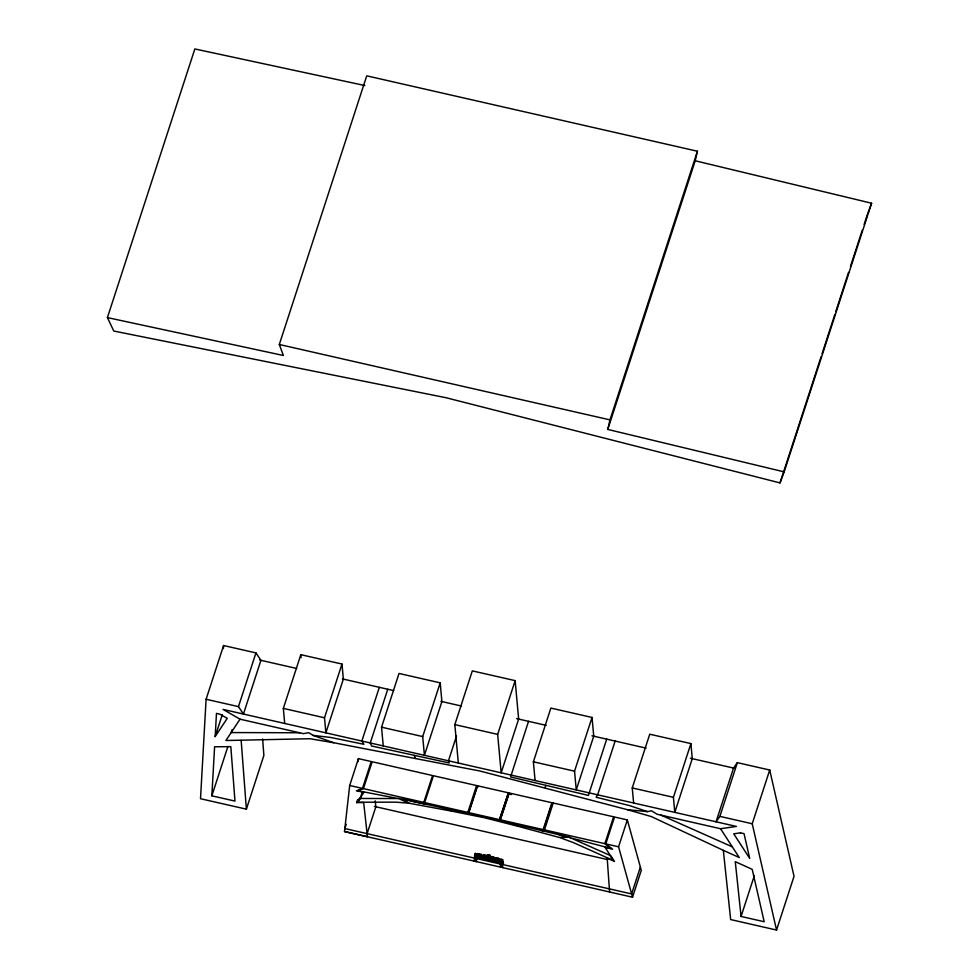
<?xml version="1.0" encoding="UTF-8"?>
<svg xmlns="http://www.w3.org/2000/svg" width="979" height="979" viewBox="0 0 979 979"><rect width="100%" height="100%" fill="white"/><g stroke="black" fill="none" stroke-linecap="round" stroke-linejoin="round"><path stroke-width="1.47" d="M206.104 699.263L238.46 706.63L243.441 714.058L260.928 660.323L255.947 652.907L223.591 645.528L206.104 699.263L200.511 798.729L246.39 809.168L263.877 755.433L262.629 738.986M211.843 795.829L214.597 746.769L230.824 746.659L234.972 801.079L211.843 795.829L227.911 746.451M215.172 736.563L216.481 713.397L220.03 714.205L227.238 718.353L215.172 736.563L222.27 714.78M223.42 648.539L223.591 645.528M474.399 856.099C476.773 858.51 478.609 852.88 475.28 853.419L474.13 861.079L476.418 861.593L477.03 855.475M474.827 858.473L474.693 860.933L475.843 861.19L475.635 858.473L474.827 858.473L475.708 855.793L475.561 858.24M474.925 856.809L474.852 857.971L476.332 854.373M474.999 858.387L475.28 853.419M604.863 843.665L613.6 816.792L553.208 803.025L551.483 804.028L542.745 830.89L544.459 829.898L604.863 843.665L610.933 848.463L570.414 837.791L610.406 855.585L604.973 847.214L612.609 849.258L605.793 843.874L614.531 817.012L627.331 819.925L641.282 870.343L632.532 897.205L344.51 831.55L349.687 785.488L358.424 758.627L371.225 761.54L362.487 788.413L356.368 790.848L363.955 792.268L359.844 798.472L398.233 798.546L357.971 790.787L363.417 788.621L423.809 802.388L425.792 804.236L410.201 800.798L484.213 816.963L558.348 834.561M358.094 761.601L358.424 758.627M494.432 858.093L493.514 860.908L489.647 859.892M607.775 429.426L695.212 160.776L871.591 203.228L784.155 471.878L607.775 429.426L609.978 419.881L697.415 151.231L366.733 75.836L279.309 344.486L283.372 355.475L107.409 317.6L194.845 48.95L364.837 85.54M695.212 160.776L697.415 151.231M238.46 706.63L255.947 652.907M232.109 729.673L231.166 732.573L299.586 732.757M284.705 723.457L283.335 708.392L300.822 654.67L341.989 664.056L343.36 679.12L325.872 732.843L324.502 717.778L341.989 664.056M379.338 687.319L361.851 741.042L363.894 744.297L330.706 737.468L313.084 735.388L308.715 732.671L303.417 733.638L240.039 719.186L223.065 709.408L736.428 826.435L720.556 828.723L657.178 814.283L651.476 810.808L647.437 811.615L627.453 809.706L480.028 771.036L333.545 742.706L309.927 738.729L225.904 740.516L240.039 719.186M387.757 689.24L370.27 742.963L371.592 745.998L449.263 762.971L448.468 760.793L456.495 736.11M346.236 824.318L344.853 828.564L631.626 893.937L640.376 867.076M344.51 831.55L367.455 836.764L363.662 802.56L356.65 802.645L357.568 799.819M383.242 745.925L381.541 727.189L399.016 673.454L440.195 682.84L441.896 701.576L424.409 755.311L422.708 736.575L440.195 682.84M449.997 809.584L451.539 811.114L409.675 803.331L402.785 799.574L410.152 800.602L398.184 798.35L408.696 803.208L396.091 802.156L357.776 802.229L358.706 799.402M357.776 802.229L360.186 798.607L362.022 792.941M363.417 788.621L372.155 761.76L432.559 775.527L423.809 802.388M367.113 833.631L375.85 806.769L375.202 800.846M424.666 802.584L433.403 775.723L476.589 785.562L477.275 786.712L468.525 813.586L467.852 812.423L424.666 802.584L426.636 804.42M458.331 763.045L454.831 724.607L472.319 670.884L515.15 680.638L518.65 719.075L501.162 772.81L497.662 734.372L515.15 680.638M467.852 812.423L476.589 785.562M469.259 813.745L468.586 812.594L477.336 785.733L508.431 792.819L499.192 820.561L508.431 792.819M475.096 856.845L475.978 854.165M495.472 861.63L500.122 862.572L501.064 864.016L495.472 861.63L475.256 856.613L476.124 853.921L487.395 856.49M480.775 858.277L475.39 858.167L476.895 853.786M479.135 853.872L478.339 857.31L479.135 853.872L481.203 854.349L480.395 857.788L481.203 854.349M482.292 858.35C483.748 851.62 483.234 860.847 479.747 857.91L480.138 855.132M486.563 859.293L482.684 858.436L483.491 855.597M483.173 857.494L484.054 854.814L486.11 855.279L485.315 858.901L485.229 857.971L483.173 857.494L483.259 858.436L484.054 854.814M528.525 721.327L510.597 776.947L588.416 795.425L606.711 739.157M486.11 855.279L484.801 858.913M487.016 859.293L487.713 854.679L489.855 855.169L489.157 859.782L489.855 855.169M509.166 792.99L499.926 820.745L509.166 792.99L552.352 802.841L543.614 829.702L541.901 830.694M489.622 859.99L490.528 857.212L492.266 857.726M491.642 856.539L490.858 860.162L491.642 856.539L493.697 857.017L492.914 860.639L493.697 857.017M493.905 861.006C496.61 854.545 491.507 862.817 496.475 861.716M496.586 857.849L495.778 861.287L496.586 857.849L498.641 858.314L497.834 861.765L498.641 858.314M500.967 859.268L499.902 862.23L500.967 859.268L502.582 859.635L503.5 863.625M501.799 859.77L501.003 859.892L500.122 862.572L500.918 862.462L501.799 859.77L484.789 855.903M535.085 780.544L533.384 761.797L550.871 708.074L592.038 717.46L593.739 736.196L576.252 789.931L574.551 771.183L592.038 717.46M502.178 860.137L501.578 864.065C499.877 863.576 502.374 857.922 502.46 861.373L501.994 860.1M502.925 867.639L501.713 862.328L502.582 859.635M501.713 864.604L500.856 864.224L501.15 866.966L502.313 867.223L501.713 864.604L502.582 861.924L501.737 861.532M544.459 829.898L553.208 803.025M615.13 741.079L597.655 794.801L596.125 797.236L629.448 805.57L647.437 811.615M633.621 803L632.25 787.936L649.738 734.213L690.905 743.599L692.275 758.664L674.788 812.386L673.417 797.322L690.905 743.599M632.532 897.205L618.581 846.798L627.331 819.925M107.409 317.6L113.784 331.037L446.057 397.731L780.018 482.916L821.136 356.576M822.079 353.676L834.842 314.467M835.785 311.555L848.548 272.346M850.433 266.545L862.254 230.236M864.139 224.436L867.443 214.266M737.358 762.653L733.54 768.062L716.053 821.797L719.871 816.376L737.358 762.653L769.714 770.032L794.03 876.315L776.543 930.05L730.652 919.562L723.334 850.335L651.341 816.572L627.453 809.706M776.543 930.05L752.227 823.755L769.714 770.032M741.066 916.454L735.266 861.655L752.202 869.328L764.195 921.741L741.066 916.454L754.295 875.789M545.046 787.593L545.854 785.427M867.969 212.884L871.591 203.228M780.018 482.916L784.155 471.878M356.65 802.645L359.501 798.338L360.186 798.607M476.271 855.475L476.969 854.41L479.086 854.9M475.39 858.167L476.969 854.41L476.124 853.921M517.683 825.003L516.386 825.872L484.275 817.698L452.335 811.273L450.817 809.768M518.503 825.199L517.181 826.08L559.376 837.461L565.862 836.751L558.36 834.389L570.427 837.62L567.012 837.057L560.367 837.791L573.315 842.564L613.258 860.468L610.076 855.573L610.737 855.609L614.518 861.434L607.188 858.069L609.587 891.955M493.6 858.204L497.552 858.999M476.528 855.083L478.817 855.083M475.659 857.763L479.074 857.775M480.469 855.389L484.372 856.099M487.897 856.784L485.682 856.221M483.173 855.67L480.628 855.218L481.656 855.585M279.309 344.486L609.978 419.881M259.753 660.054L296.661 668.473M342.43 678.9L393.656 690.587M440.868 701.343L461.525 706.055M516.606 718.61L546.221 725.366M591.952 735.792L646.14 748.14M690.428 758.236L734.715 768.331M454.831 724.607L497.662 734.372M381.541 727.189L422.708 736.575M533.384 761.797L574.551 771.183M283.335 708.392L324.502 717.778M632.25 787.936L673.417 797.322M719.871 816.376L752.227 823.755M349.687 785.488L362.487 788.413M468.586 812.594L499.682 819.692M500.428 819.851L543.614 829.702M605.793 843.874L618.581 846.798M374.394 806.439L607.69 859.623M497.834 859.17L501.003 859.892M486.844 857.371L488.986 857.861M490.773 859.232L492.829 859.697M478.266 856.564L480.322 857.029M495.717 860.541L497.773 861.006M500.098 861.961L501.713 862.328M475.256 856.613L500.918 862.462M508.676 793.871L511.466 794.544M494.774 858.314L497.344 859.036M488.974 857.004L492.229 857.837M313.084 735.388L333.545 742.706M661.009 815.152L732.292 846.823M498.017 859.207L500.404 860.272M497.148 861.899L500.71 863.478M723.334 850.335L739.255 857.543L720.556 828.723M477.336 785.733L478.009 786.871M414.093 755.396L415.341 758.027M500.269 863.662L500.636 867.113M487.713 854.679L487.885 856.601M300.822 654.67L301.091 657.68M241.152 740.405L246.39 809.168M740.491 832.848L733.736 833.827L749.706 858.412L744.04 833.655L740.491 832.848"/></g></svg>
